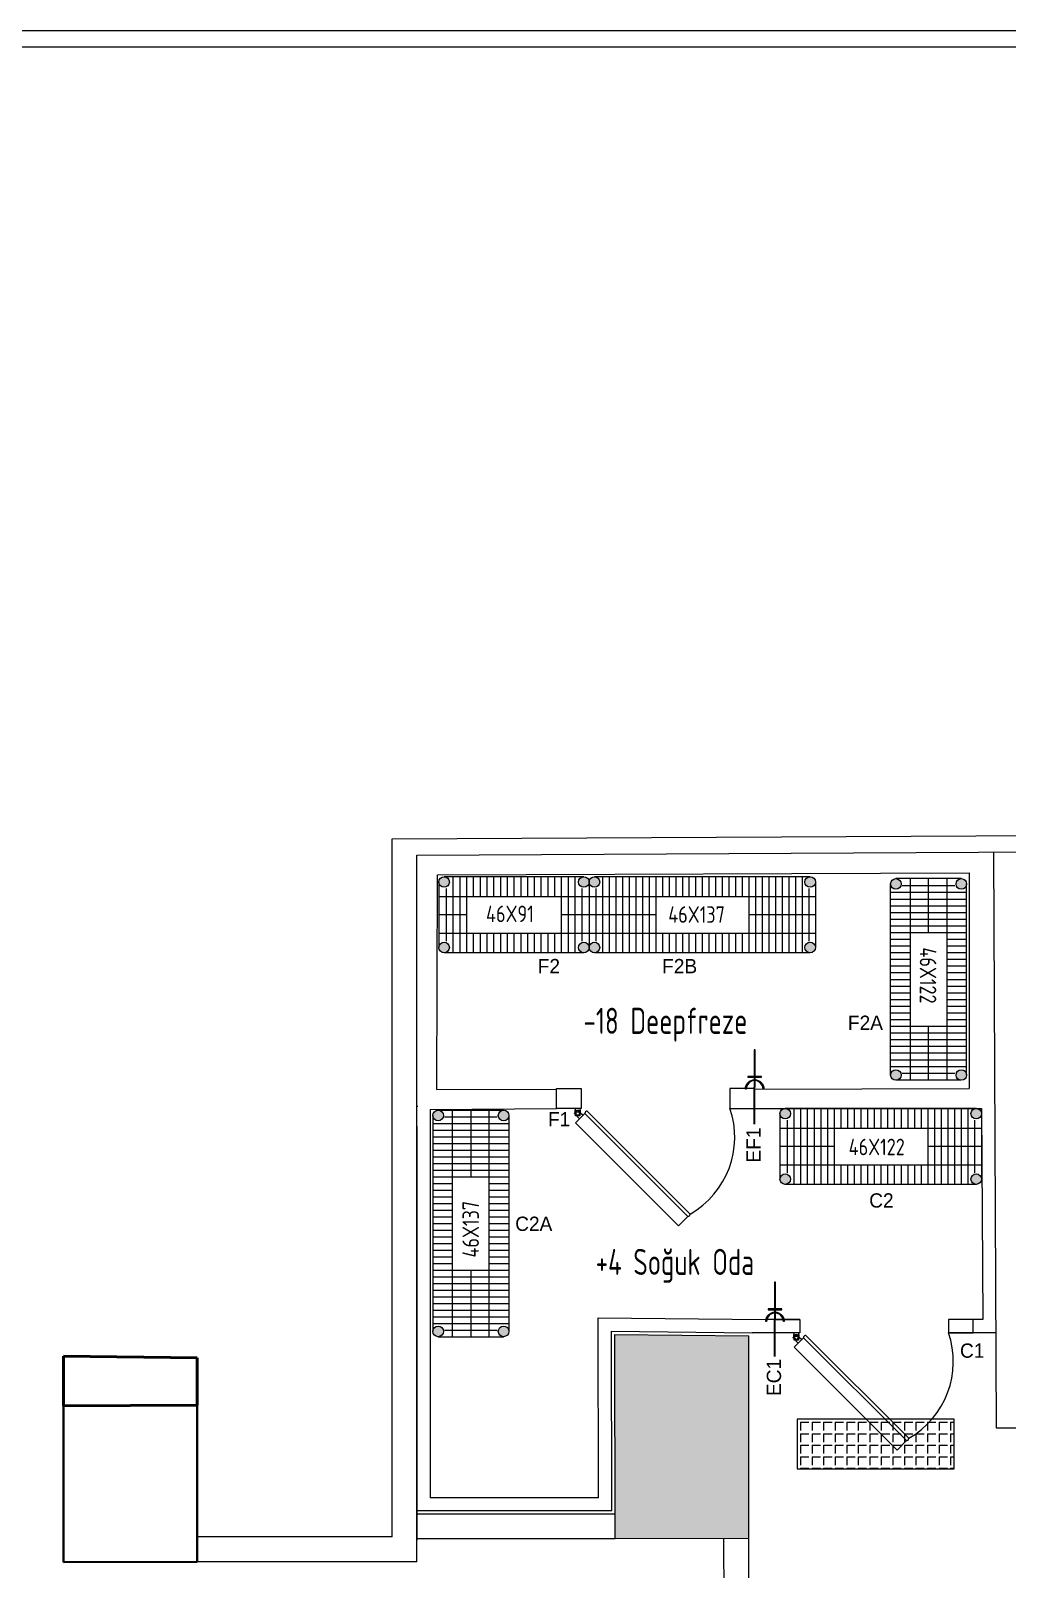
# Model space of a CAD drawing. Header units: millimetres. Extents: x 8884 to 18446, y 10737 to 16556.
# Drawn here: x 12933 to 13524, y 11651 to 12582 of the extents above; entities that cross this region are included whole.
import ezdxf
from ezdxf.enums import TextEntityAlignment as Align

# ---------------------------------------------------------------- set-up
doc = ezdxf.new("R2010")
doc.units = ezdxf.units.MM
doc.linetypes.add('DUZ', pattern=[0])
for name, color, linetype in [('001 Duvar', 7, 'Continuous'), ('ELEKTRİK', 10, 'Continuous'), ('S2000-003 Kapı', 3, 'Continuous'), ('S2000-034 Soğuk Oda', 1, 'Continuous')]:
    doc.layers.add(name, color=color, linetype=linetype)
for name, color, linetype, lineweight in [('continious2', 253, 'Continuous', 25), ('ELK', 1, 'Continuous', 35), ('guclendirme', 226, 'DUZ', 9), ('kolon', 212, 'Continuous', 50), ('TRS-DVR-OZGN', 192, 'Continuous', 40), ('TRS-YAZI-MAHL', 20, 'Continuous', 13)]:
    doc.layers.add(name, color=color, linetype=linetype, lineweight=lineweight)
doc.styles.add('STYLE1', font='isocpeur.ttf', dxfattribs={"height": 0.2})
doc.styles.add('TAKSİM', font='GOTHIC.TTF', dxfattribs={"height": 20})
doc.styles.add('yazı_kck_50', font='isocpeur.ttf', dxfattribs={"width": 0.7, "height": 15})

# ---------------------------------------------------------------- blocks, each defined once
blk = doc.blocks.new('A$C022B2E79')
at = {"layer": 'S2000-003 Kapı', "linetype": 'ByBlock'}
for points in [[(1.804643887543079, 69.75990825531153, -0.3980502806726953), (1.942034051611472, 69.76372170854118), (5.230292442651034, 66.82159577975563), (2.967550742879438, 64.55885407993355), (0.025424814031112, 67.847112470954, -0.3980502806697129), (0.0292382672594158, 67.98450263501945)], [(2.871185610990096, 69.63122726358642, 0.6177683289869181), (3.445648910593263, 69.87990606287076), (3.506890571073199, 70.98225595150734), (0.3068905710724721, 70.98225595150734), (0.3681322315524085, 69.87990606287076, 0.6177683289869178), (0.9425955311555752, 69.63122726358642, -0.3640262299260142)], [(0.5516431822925371, 66.57670894954526), (0.3681322315524085, 69.87990606287076, 0.6177683289869178), (0.942595531153529, 69.63122726358914, -0.3640262299260142), (2.871185610990096, 69.63122726358642, 0.6177683289869181), (3.445648910593263, 69.87990606287076), (3.262137959852225, 66.57670894954526, -0.3980502806705248), (3.162291924531928, 66.4822559515078), (0.6514892176137437, 66.48225595150734, -0.3980502806705247)], [(68.51634935919878, 5.656859207552769, 0.4919351043458283), (69.9305629215578, 7.071072769942474), (7.705166176758211, 69.29646951395625, 0.4997061041665836), (6.290952614400339, 67.88225595156744)]]:
    blk.add_lwpolyline(points, format="xyb", close=True, dxfattribs=at)
blk.add_lwpolyline([(62.85949510980344, 4.9579593906e-06), (68.51634935919856, 5.656859207550951), (6.290952614400339, 67.88225595156928), (0.6340983650045473, 62.22540170197863), (62.85949510979572, 4.9579666666e-06)], dxfattribs=at)
for radius in [0.9999999999999116, 1]:
    blk.add_circle((1.906890571072835, 67.88225595150743), radius, dxfattribs=at)
blk.add_arc((43.5216833398847, 53.51025793856478), 53.42309299624631, 299.6258780929199, 19.08979210804341, dxfattribs=at)
blk = doc.blocks.new('120')
at = {"layer": 'S2000-034 Soğuk Oda'}
for points in [[(9265.272229122756, 11599.50331467126), (9280.272229661818, 11599.50331467127), (9280.272229661818, 11591.50331467127), (9265.272229122756, 11591.50331467126)], [(9385.272229122756, 11599.50331467127), (9370.272229661818, 11599.50331467127), (9370.272229661818, 11591.50331467127), (9385.272229122756, 11591.50331467127)]]:
    blk.add_lwpolyline(points, close=True, dxfattribs=at)
at = {"layer": '001 Duvar'}
blk.add_blockref('A$C022B2E79', (9276.265339075502, 11520.52105871955), dxfattribs=at)
blk = doc.blocks.new('A$C50025146')
at = {"layer": 'ELEKTRİK'}
for points in [[(16.0258407970905, 9.846670621633166), (16.5885051934838, 9.846670621633166), (16.5885051934838, 1.406704675742731), (16.0258407970905, 1.406704675742731)], [(6.940050297998823e-05, 5.345355450490388), (6.940050297998823e-05, 5.908019846885509), (22.50664525620232, 5.908019846885509), (22.50664525620232, 5.345355450490388)]]:
    blk.add_hatch(color=256, dxfattribs=at).paths.add_polyline_path(points)
h = blk.add_hatch(color=256, dxfattribs=at)
edge = h.paths.add_edge_path()
edge.add_line((23.70435837441619, 11.25333161261187), (23.70435837441619, 10.69066721622039))
edge.add_ellipse((23.70435837441619, 5.626687648689767), major_axis=(3.580774291992597, -3.580774291992606), ratio=0.9999999999999413, start_angle=134.9999999999983, end_angle=314.9999999999983)
edge.add_line((23.70435837441619, 0.5627080811555061), (23.70435837441619, 4.368476402305532e-05))
edge.add_ellipse((23.70435837441619, 5.626687648689767), major_axis=(3.978638102213783, 3.978638102213774), ratio=0.9999999999999128, start_angle=45.0000000000025, end_angle=225.0000000000025, ccw=False)
for points, elevation in [([(16.0258407970905, 1.406704675742731), (16.0258407970905, 9.846670621633166), (16.5885051934838, 9.846670621633166), (16.5885051934838, 1.406704675742731)], 4.791194770819646e-08), ([(6.940050297998823e-05, 5.908019846885509), (22.50664525620232, 5.908019846885509), (22.50664525620232, 5.345355450490388), (6.940050297998823e-05, 5.345355450490388)], 4.794507297291503e-08)]:
    blk.add_lwpolyline(points, close=True, dxfattribs=dict(at, elevation=elevation))
at = {"layer": 'ELEKTRİK', "elevation": 4.798666618537076e-08}
blk.add_lwpolyline([(23.70435837441437, 4.368476402305532e-05), (23.70435837441619, 0.5627080811555061, -0.9999999999999944), (23.70435837441619, 10.69066721622039), (23.70435837441619, 11.25333161261187, 0.9999999999999944)], format="xyb", close=True, dxfattribs=at)

msp = doc.modelspace()

# ---------------------------------------------------------------- hatches: boundary and pattern name
at = {"lineweight": -2}
h = msp.add_hatch(color=256, dxfattribs=at)
h.paths.add_polyline_path([(13179.7260503355, 12066.66793190997, 1), (13186.1260503355, 12066.66793190997, 1)])
h.paths.add_polyline_path([(13179.7260503355, 12027.06793190997, 1), (13186.1260503355, 12027.06793190997, 1)])
h = msp.add_hatch(color=256, dxfattribs=at)
h.paths.add_polyline_path([(13270.7260503355, 12066.66793190997, 1), (13264.3260503355, 12066.66793190997, 1)])
h.paths.add_polyline_path([(13264.3260503355, 12027.06793190997, 1), (13270.7260503355, 12027.06793190997, 1)])
h = msp.add_hatch(color=256, dxfattribs=at)
h.paths.add_polyline_path([(13270.7260503355, 12066.66793190997, 1), (13277.1260503355, 12066.66793190997, 1)])
h.paths.add_polyline_path([(13277.1260503355, 12027.06793190997, 1), (13270.7260503355, 12027.06793190997, 1)])
h = msp.add_hatch(color=256, dxfattribs=at)
h.paths.add_polyline_path([(13407.7260503355, 12066.66793190997, 1), (13401.3260503355, 12066.66793190997, 1)])
h.paths.add_polyline_path([(13401.3260503355, 12027.06793190997, 1), (13407.7260503355, 12027.06793190997, 1)])
h = msp.add_hatch(color=256, dxfattribs=at)
h.paths.add_polyline_path([(13495.98626865951, 12062.30079396782, 1), (13495.98626865951, 12068.70079396783, 1)])
h.paths.add_polyline_path([(13456.38626865951, 12068.70079396783, 1), (13456.38626865951, 12062.30079396782, 1)])
h = msp.add_hatch(color=256, dxfattribs=at)
h.paths.add_polyline_path([(13495.98626865951, 11953.10079396783, 1), (13495.98626865951, 11946.70079396783, 1)])
h.paths.add_polyline_path([(13456.38626865951, 11946.70079396783, 1), (13456.38626865951, 11953.10079396783, 1)])
h = msp.add_hatch(color=256, dxfattribs=at)
h.paths.add_polyline_path([(13179.36172209663, 11928.58046914609, 1), (13179.36172209663, 11922.18046914609, 1)])
h.paths.add_polyline_path([(13218.96172209663, 11922.18046914609, 1), (13218.96172209663, 11928.58046914609, 1)])
h = msp.add_hatch(color=256, dxfattribs=at)
h.paths.add_polyline_path([(13392.61389535434, 11926.51190409607, 1), (13386.21389535434, 11926.51190409607, 1)])
h.paths.add_polyline_path([(13386.21389535434, 11886.91190409607, 1), (13392.61389535434, 11886.91190409607, 1)])
h = msp.add_hatch(color=256, dxfattribs=at)
h.paths.add_polyline_path([(13501.81389535434, 11926.51190409607, 1), (13508.21389535434, 11926.51190409607, 1)])
h.paths.add_polyline_path([(13508.21389535434, 11886.91190409607, 1), (13501.81389535434, 11886.91190409607, 1)])
h = msp.add_hatch(color=256, dxfattribs=at)
h.paths.add_polyline_path([(13179.35570449683, 11797.98046914609, 1), (13179.35570449683, 11791.58046914609, 1)])
h.paths.add_polyline_path([(13218.95570449683, 11791.58046914609, 1), (13218.95570449683, 11797.98046914609, 1)])
h = msp.add_hatch()
h.set_pattern_fill('ANGLE', color=256, angle=269.9999999828822)
h.set_pattern_definition([(269.9999999828821, (7684.937212660058, 14037.93473506264), (6.985, -2.086853041954643e-09), [5.079999999999997, -1.904999999999999]), (359.9999999828821, (7684.937212660058, 14037.93473506264), (2.08685381911076e-09, 6.985), [5.079999999999996, -1.904999999999999])])
h.paths.add_polyline_path([(13396.60764498923, 11741.63704069049), (13396.60764498027, 11711.63704069049), (13491.60764498027, 11711.6370406621), (13491.60764498923, 11741.6370406621)])
at = {"layer": 'guclendirme'}
h = msp.add_hatch(color=226, dxfattribs=at)
h.paths.add_polyline_path([(13764.9765645687, 11752.02524287683), (13685.58456710152, 11752.02524287683), (13655.8254935387, 11752.02524287683), (13655.8254935387, 11669.39329384379), (13685.58456710152, 11669.39329384379), (13764.9765645687, 11669.39329384379)])
h.paths.add_polyline_path([(13366.87353564196, 11792.02546701169), (13286.24783235803, 11792.81697182574), (13286.42887573712, 11669.18111349897), (13366.87353564196, 11669.391841644)])

# ---------------------------------------------------------------- linework, layer by layer
for p, q in [((13151.42887573712, 12092.89327153273, 33.18009766461889), (14032.15979855376, 12097.21312620299, 33.18009766461889)), ((13151.42887573712, 11670.42383880701, 33.18009766461889), (13151.42887573712, 12092.89327153273, 33.18009766461889)), ((13166.42887573712, 12083.00327082769, 33.18009766461889), (13655.82549353768, 12085.40368871953, 33.18009766461889)), ((13166.42887573712, 11655.42383880701, 33.18009766461889), (13166.42887573712, 12083.00327082769, 33.18009766461889)), ((13166.42887573712, 11919.00327082769, 33.18009766461889), (13166.42887573712, 12083.00327082769, 33.18009766461889)), ((13515.37739133833, 12084.37147196231, 33.18009766461889), (13517.08429413359, 11736.36854390698, 33.18009766461889)), ((13179.7260503355, 12066.66191431017, 33.18009766461889), (13179.7260503355, 12027.06793190997, 33.18009766461889)), ((13267.5260503355, 12069.86793190997, 33.18009766461889), (13182.9260503355, 12069.86793190997, 33.18009766461889)), ((13270.7260503355, 12066.66191431017, 33.18009766461889), (13270.7260503355, 12027.06793190997, 33.18009766461889)), ((13270.7260503355, 12066.66191431017, 33.18009766461889), (13270.7260503355, 12027.06793190997, 33.18009766461889)), ((13404.5260503355, 12069.86793190997, 33.18009766461889), (13273.9260503355, 12069.86793190997, 33.18009766461889)), ((13407.7260503355, 12066.66191431017, 33.18009766461889), (13407.7260503355, 12027.06793190997, 33.18009766461889)), ((13453.18626865951, 11949.90079396782, 33.18009766461889), (13453.18626865951, 12065.50079396783, 33.18009766461889)), ((13495.98025105971, 12068.70079396783, 33.18009766461889), (13456.38626865951, 12068.70079396783, 33.18009766461889)), ((13499.18626865951, 11949.90079396782, 33.18009766461889), (13499.18626865951, 12065.50079396783, 33.18009766461889)), ((13267.5260503355, 12023.86793190997, 33.18009766461889), (13182.9260503355, 12023.86793190997, 33.18009766461889)), ((13404.5260503355, 12023.86793190997, 33.18009766461889), (13273.9260503355, 12023.86793190997, 33.18009766461889)), ((13495.98025105971, 11946.70079396783, 33.18009766461889), (13456.38626865951, 11946.70079396783, 33.18009766461889)), ((13166.46943951951, 11931.00346978703, 33.18009766461889), (13166.98324742977, 11931.00598993869, 33.18009766461889)), ((13176.16172209663, 11925.38046914609, 33.18009766461889), (13176.16172209663, 11794.78046914609, 33.18009766461889)), ((13179.36773969643, 11928.58046914609, 33.18009766461889), (13218.96172209663, 11928.58046914609, 33.18009766461889)), ((13222.16172209663, 11925.38046914609, 33.18009766461889), (13222.16172209663, 11794.78046914609, 33.18009766461889)), ((13386.21389535434, 11926.50588649627, 33.18009766461889), (13386.21389535434, 11886.91190409607, 33.18009766461889)), ((13505.01389535434, 11929.71190409607, 33.18009766461889), (13389.41389535434, 11929.71190409607, 33.18009766461889)), ((13508.21389535434, 11926.50588649627, 33.18009766461889), (13508.21389535434, 11886.91190409607, 33.18009766461889)), ((13166.42887573712, 11919.00327082769, 33.18009766461889), (13166.42887573712, 11668.40869028892, 33.18009766461889)), ((13505.01389535434, 11883.71190409607, 33.18009766461889), (13389.41389535434, 11883.71190409607, 33.18009766461889)), ((13179.36172209663, 11791.58046914609, 33.18009766461889), (13218.95570449683, 11791.58046914609, 33.18009766461889)), ((13286.24783235803, 11792.81697182574, 33.18009766461889), (13367.42790733461, 11792.02002472908, 33.18009766461889)), ((13286.42887573712, 11669.18111349897, 33.18009766461889), (13286.24783235803, 11792.81697182574, 33.18009766461889)), ((13367.42790733467, 11632.47558870548, 33.18009766461889), (13367.42790733461, 11792.02002472908, 33.18009766461889)), ((13517.08429413359, 11736.36854390698, 33.18009766461889), (13655.8254935387, 11736.36854390698, 33.18009766461889)), ((13166.42887573712, 11669.18111349897, 33.18009766461889), (13166.42887573712, 11684.18111349897, 33.18009766461889)), ((13286.42887573712, 11684.18111349897, 33.18009766461889), (13166.42887573712, 11684.18111349897, 33.18009766461889)), ((13151.42887573712, 11670.42383880701, 33.18009766461889), (13033.49324764128, 11670.42383880701, 33.18009766461889)), ((13286.42887573712, 11669.18111349897, 33.18009766461889), (13166.42887573712, 11669.18111349897, 33.18009766461889)), ((13367.42790733467, 11669.39329384379, 33.18009766461889), (13286.42887573712, 11669.18111349897, 33.18009766461889)), ((13352.42790733467, 11632.47558870548, 33.18009766461889), (13352.33130345769, 11669.35374765968, 33.18009766461889)), ((13352.42790733467, 11669.39329384379, 33.18009766461889), (13352.42790733467, 11669.35400071757, 33.18009766461889)), ((13166.42887573712, 11655.42383880701, 33.18009766461889), (13033.49324764128, 11655.42383880701, 33.18009766461889))]:
    msp.add_line(p, q)
for points in [[(12189.39048029558, 10737.3586289288), (15140.04742128319, 10737.3586289288), (15140.04742128319, 12581.69352402084), (12189.39048029558, 12581.69352402084)], [(12199.39048029558, 10747.3586289288), (15130.04742128319, 10747.3586289288), (15130.04742128319, 12571.69352402084), (12199.39048029558, 12571.69352402084)]]:
    msp.add_lwpolyline(points, close=True)
at = {"elevation": 33.18009766461889}
msp.add_lwpolyline([(13166.42887573712, 11684.3932938438), (13166.42887573712, 11941.00327082769)], dxfattribs=at)
msp.add_lwpolyline([(13491.60764498027, 11711.6370406621), (13491.60764498923, 11741.6370406621), (13396.60764498923, 11741.63704069049), (13396.60764498027, 11711.63704069049)], close=True, dxfattribs=at)
for centre, radius in [((13182.9260503355, 12066.66793190997, 33.18009766461889), 3.2), ((13267.5260503355, 12066.66793190997, 33.18009766461889), 3.2), ((13273.9260503355, 12066.66793190997, 33.18009766461889), 3.2), ((13404.5260503355, 12066.66793190997, 33.18009766461889), 3.2), ((13456.38626865951, 12065.50079396783, 33.18009766461889), 3.2), ((13495.98626865951, 12065.50079396783, 33.18009766461889), 3.2), ((13182.9260503355, 12027.06793190997, 33.18009766461889), 3.2), ((13267.5260503355, 12027.06793190997, 33.18009766461889), 3.2), ((13273.9260503355, 12027.06793190997, 33.18009766461889), 3.2), ((13404.5260503355, 12027.06793190997, 33.18009766461889), 3.2), ((13456.38626865951, 11949.90079396782, 33.18009766461889), 3.2), ((13495.98626865951, 11949.90079396782, 33.18009766461889), 3.2), ((13179.36172209663, 11925.38046914609, 33.18009766461889), 3.200000000000001), ((13218.96172209663, 11925.38046914609, 33.18009766461889), 3.200000000000001), ((13389.41389535434, 11926.51190409607, 33.18009766461889), 3.2), ((13505.01389535434, 11926.51190409607, 33.18009766461889), 3.2), ((13389.41389535434, 11886.91190409607, 33.18009766461889), 3.2), ((13505.01389535434, 11886.91190409607, 33.18009766461889), 3.2), ((13179.36172209663, 11794.78046914609, 33.18009766461889), 3.200000000000001), ((13218.95570449683, 11794.78046914609, 33.18009766461889), 3.200000000000001)]:
    msp.add_circle(centre, radius)
at = {"layer": 'continious2'}
for p, q in [((13188.28450282173, 12069.86793190997, 33.18009766461889), (13188.28450282173, 12023.86793190997, 33.18009766461889)), ((13192.38450282173, 12069.86793190997, 33.18009766461889), (13192.38450282173, 12023.86793190997, 33.18009766461889)), ((13196.48450282173, 12069.86793190997, 33.18009766461889), (13196.48450282173, 12023.86793190997, 33.18009766461889)), ((13200.58450282173, 12069.86793190997, 33.18009766461889), (13200.58450282173, 12057.94764471468, 33.18009766461889)), ((13204.68450282173, 12069.86793190997, 33.18009766461889), (13204.68450282173, 12057.94764471468, 33.18009766461889)), ((13208.78450282173, 12069.86793190997, 33.18009766461889), (13208.78450282173, 12057.94764471468, 33.18009766461889)), ((13212.88450282173, 12069.86793190997, 33.18009766461889), (13212.88450282173, 12057.94764471468, 33.18009766461889)), ((13216.98450282173, 12069.86793190997, 33.18009766461889), (13216.98450282173, 12057.94764471468, 33.18009766461889)), ((13221.08450282173, 12069.86793190997, 33.18009766461889), (13221.08450282173, 12057.94764471468, 33.18009766461889)), ((13225.18450282173, 12069.86793190997, 33.18009766461889), (13225.18450282173, 12057.94764471468, 33.18009766461889)), ((13229.28450282173, 12069.86793190997, 33.18009766461889), (13229.28450282173, 12057.94764471468, 33.18009766461889)), ((13233.38450282173, 12069.86793190997, 33.18009766461889), (13233.38450282173, 12057.94764471468, 33.18009766461889)), ((13237.48450282173, 12069.86793190997, 33.18009766461889), (13237.48450282173, 12057.94764471468, 33.18009766461889)), ((13241.58450282173, 12069.86793190997, 33.18009766461889), (13241.58450282173, 12057.94764471468, 33.18009766461889)), ((13245.68450282173, 12069.86793190997, 33.18009766461889), (13245.68450282173, 12057.94764471468, 33.18009766461889)), ((13249.78450282173, 12069.86793190997, 33.18009766461889), (13249.78450282173, 12057.94764471468, 33.18009766461889)), ((13253.88450282173, 12069.86793190997, 33.18009766461889), (13253.88450282173, 12023.86793190997, 33.18009766461889)), ((13257.98450282173, 12069.86793190997, 33.18009766461889), (13257.98450282173, 12023.86793190997, 33.18009766461889)), ((13262.08450282173, 12069.86793190997, 33.18009766461889), (13262.08450282173, 12023.86793190997, 33.18009766461889)), ((13278.7760503355, 12069.86793190997, 33.18009766461889), (13278.7760503355, 12023.86793190997, 33.18009766461889)), ((13282.8060503355, 12069.86793190997, 33.18009766461889), (13282.8060503355, 12023.86793190997, 33.18009766461889)), ((13286.8360503355, 12069.86793190997, 33.18009766461889), (13286.8360503355, 12023.86793190997, 33.18009766461889)), ((13290.8660503355, 12069.86793190997, 33.18009766461889), (13290.8660503355, 12023.86793190997, 33.18009766461889)), ((13294.8960503355, 12069.86793190997, 33.18009766461889), (13294.8960503355, 12023.86793190997, 33.18009766461889)), ((13298.9260503355, 12069.86793190997, 33.18009766461889), (13298.9260503355, 12023.86793190997, 33.18009766461889)), ((13302.9560503355, 12069.86793190997, 33.18009766461889), (13302.9560503355, 12023.86793190997, 33.18009766461889)), ((13306.9860503355, 12069.86793190997, 33.18009766461889), (13306.9860503355, 12023.86793190997, 33.18009766461889)), ((13311.0160503355, 12069.86793190997, 33.18009766461889), (13311.0160503355, 12023.86793190997, 33.18009766461889)), ((13315.0460503355, 12069.86793190997, 33.18009766461889), (13315.0460503355, 12057.94764471468, 33.18009766461889)), ((13319.0760503355, 12069.86793190997, 33.18009766461889), (13319.0760503355, 12057.94764471468, 33.18009766461889)), ((13323.1060503355, 12069.86793190997, 33.18009766461889), (13323.1060503355, 12057.94764471468, 33.18009766461889)), ((13327.1360503355, 12069.86793190997, 33.18009766461889), (13327.1360503355, 12057.94764471468, 33.18009766461889)), ((13331.1660503355, 12069.86793190997, 33.18009766461889), (13331.1660503355, 12057.94764471468, 33.18009766461889)), ((13335.1960503355, 12069.86793190997, 33.18009766461889), (13335.1960503355, 12057.94764471468, 33.18009766461889)), ((13339.2260503355, 12069.86793190997, 33.18009766461889), (13339.2260503355, 12057.94764471468, 33.18009766461889)), ((13343.2560503355, 12069.86793190997, 33.18009766461889), (13343.2560503355, 12057.94764471468, 33.18009766461889)), ((13347.2860503355, 12069.86793190997, 33.18009766461889), (13347.2860503355, 12057.94764471468, 33.18009766461889)), ((13351.3160503355, 12069.86793190997, 33.18009766461889), (13351.3160503355, 12057.94764471468, 33.18009766461889)), ((13355.3460503355, 12069.86793190997, 33.18009766461889), (13355.3460503355, 12057.94764471468, 33.18009766461889)), ((13359.3760503355, 12069.86793190997, 33.18009766461889), (13359.3760503355, 12057.94764471468, 33.18009766461889)), ((13363.4060503355, 12069.86793190997, 33.18009766461889), (13363.4060503355, 12057.94764471468, 33.18009766461889)), ((13367.4360503355, 12069.86793190997, 33.18009766461889), (13367.4360503355, 12023.86793190997, 33.18009766461889)), ((13371.4660503355, 12069.86793190997, 33.18009766461889), (13371.4660503355, 12023.86793190997, 33.18009766461889)), ((13375.4960503355, 12069.86793190997, 33.18009766461889), (13375.4960503355, 12023.86793190997, 33.18009766461889)), ((13379.5260503355, 12069.86793190997, 33.18009766461889), (13379.5260503355, 12023.86793190997, 33.18009766461889)), ((13383.5560503355, 12069.86793190997, 33.18009766461889), (13383.5560503355, 12023.86793190997, 33.18009766461889)), ((13387.5860503355, 12069.86793190997, 33.18009766461889), (13387.5860503355, 12023.86793190997, 33.18009766461889)), ((13391.6160503355, 12069.86793190997, 33.18009766461889), (13391.6160503355, 12023.86793190997, 33.18009766461889)), ((13395.6460503355, 12069.86793190997, 33.18009766461889), (13395.6460503355, 12023.86793190997, 33.18009766461889)), ((13399.6760503355, 12069.86793190997, 33.18009766461889), (13399.6760503355, 12023.86793190997, 33.18009766461889)), ((13492.09381524922, 12064.27458550586, 33.18009766461889), (13460.2787220698, 12064.27458550586, 33.18009766461889)), ((13465.100538255, 12068.70079396783, 33.18009766461889), (13465.100538255, 11946.70079396783, 33.18009766461889)), ((13476.18325985961, 12035.92458550586, 33.18009766461889), (13476.18325985961, 12068.70079396783, 33.18009766461889)), ((13487.26598146421, 12068.70079396783, 33.18009766461889), (13487.26598146421, 11946.70079396783, 33.18009766461889)), ((13179.7260503355, 12057.94764471468, 33.18009766461889), (13270.7260503355, 12057.94764471468, 33.18009766461889)), ((13184.15225879747, 12062.77547849968, 33.18009766461889), (13184.15225879747, 12030.96038532026, 33.18009766461889)), ((13266.29984187353, 12062.77547849968, 33.18009766461889), (13266.29984187353, 12030.96038532026, 33.18009766461889)), ((13270.7260503355, 12057.94764471468, 33.18009766461889), (13407.7260503355, 12057.94764471468, 33.18009766461889)), ((13274.7460503355, 12062.77246969978, 33.18009766461889), (13274.7460503355, 12030.95737652036, 33.18009766461889)), ((13403.7060503355, 12062.77246969978, 33.18009766461889), (13403.7060503355, 12030.95737652036, 33.18009766461889)), ((13499.18626865951, 12060.22458550586, 33.18009766461889), (13453.18626865951, 12060.22458550586, 33.18009766461889)), ((13499.18626865951, 12056.17458550586, 33.18009766461889), (13453.18626865951, 12056.17458550586, 33.18009766461889)), ((13196.48450282173, 12046.86492311007, 33.18009766461889), (13179.7260503355, 12046.86492311007, 33.18009766461889)), ((13270.7260503355, 12046.86492311007, 33.18009766461889), (13253.88450282173, 12046.86492311007, 33.18009766461889)), ((13311.0160503355, 12046.86492311007, 33.18009766461889), (13270.7260503355, 12046.86492311007, 33.18009766461889)), ((13407.7260503355, 12046.86492311007, 33.18009766461889), (13367.4360503355, 12046.86492311007, 33.18009766461889)), ((13499.18626865951, 12052.12458550586, 33.18009766461889), (13453.18626865951, 12052.12458550586, 33.18009766461889)), ((13499.18626865951, 12048.07458550586, 33.18009766461889), (13453.18626865951, 12048.07458550586, 33.18009766461889)), ((13179.7260503355, 12035.78220150546, 33.18009766461889), (13270.7260503355, 12035.78220150547, 33.18009766461889)), ((13200.58450282173, 12035.78220150546, 33.18009766461889), (13200.58450282173, 12023.86793190997, 33.18009766461889)), ((13204.68450282173, 12035.78220150546, 33.18009766461889), (13204.68450282173, 12023.86793190997, 33.18009766461889)), ((13208.78450282173, 12035.78220150546, 33.18009766461889), (13208.78450282173, 12023.86793190997, 33.18009766461889)), ((13212.88450282173, 12035.78220150546, 33.18009766461889), (13212.88450282173, 12023.86793190997, 33.18009766461889)), ((13216.98450282173, 12035.78220150546, 33.18009766461889), (13216.98450282173, 12023.86793190997, 33.18009766461889)), ((13221.08450282173, 12035.78220150546, 33.18009766461889), (13221.08450282173, 12023.86793190997, 33.18009766461889)), ((13225.18450282173, 12035.78220150546, 33.18009766461889), (13225.18450282173, 12023.86793190997, 33.18009766461889)), ((13229.28450282173, 12035.78220150546, 33.18009766461889), (13229.28450282173, 12023.86793190997, 33.18009766461889)), ((13233.38450282173, 12035.78220150546, 33.18009766461889), (13233.38450282173, 12023.86793190997, 33.18009766461889)), ((13237.48450282173, 12035.78220150546, 33.18009766461889), (13237.48450282173, 12023.86793190997, 33.18009766461889)), ((13241.58450282173, 12035.78220150546, 33.18009766461889), (13241.58450282173, 12023.86793190997, 33.18009766461889)), ((13245.68450282173, 12035.78220150546, 33.18009766461889), (13245.68450282173, 12023.86793190997, 33.18009766461889)), ((13249.78450282173, 12035.78220150546, 33.18009766461889), (13249.78450282173, 12023.86793190997, 33.18009766461889)), ((13270.7260503355, 12035.78220150546, 33.18009766461889), (13407.7260503355, 12035.78220150547, 33.18009766461889)), ((13315.0460503355, 12035.78220150546, 33.18009766461889), (13315.0460503355, 12023.86793190997, 33.18009766461889)), ((13319.0760503355, 12035.78220150546, 33.18009766461889), (13319.0760503355, 12023.86793190997, 33.18009766461889)), ((13323.1060503355, 12035.78220150546, 33.18009766461889), (13323.1060503355, 12023.86793190997, 33.18009766461889)), ((13327.1360503355, 12035.78220150546, 33.18009766461889), (13327.1360503355, 12023.86793190997, 33.18009766461889)), ((13331.1660503355, 12035.78220150547, 33.18009766461889), (13331.1660503355, 12023.86793190997, 33.18009766461889)), ((13335.1960503355, 12035.78220150547, 33.18009766461889), (13335.1960503355, 12023.86793190997, 33.18009766461889)), ((13339.2260503355, 12035.78220150547, 33.18009766461889), (13339.2260503355, 12023.86793190997, 33.18009766461889)), ((13343.2560503355, 12035.78220150547, 33.18009766461889), (13343.2560503355, 12023.86793190997, 33.18009766461889)), ((13347.2860503355, 12035.78220150547, 33.18009766461889), (13347.2860503355, 12023.86793190997, 33.18009766461889)), ((13351.3160503355, 12035.78220150547, 33.18009766461889), (13351.3160503355, 12023.86793190997, 33.18009766461889)), ((13355.3460503355, 12035.78220150547, 33.18009766461889), (13355.3460503355, 12023.86793190997, 33.18009766461889)), ((13359.3760503355, 12035.78220150547, 33.18009766461889), (13359.3760503355, 12023.86793190997, 33.18009766461889)), ((13363.4060503355, 12035.78220150547, 33.18009766461889), (13363.4060503355, 12023.86793190997, 33.18009766461889)), ((13499.18626865951, 12044.02458550586, 33.18009766461889), (13453.18626865951, 12044.02458550586, 33.18009766461889)), ((13499.18626865951, 12039.97458550586, 33.18009766461889), (13453.18626865951, 12039.97458550586, 33.18009766461889)), ((13499.18626865951, 12035.92458550586, 33.18009766461889), (13453.18626865951, 12035.92458550586, 33.18009766461889)), ((13465.100538255, 12031.87458550586, 33.18009766461889), (13453.18626865951, 12031.87458550586, 33.18009766461889)), ((13465.100538255, 12027.82458550586, 33.18009766461889), (13453.18626865951, 12027.82458550586, 33.18009766461889)), ((13499.18626865951, 12031.87458550586, 33.18009766461889), (13487.26598146421, 12031.87458550586, 33.18009766461889)), ((13499.18626865951, 12027.82458550586, 33.18009766461889), (13487.26598146421, 12027.82458550586, 33.18009766461889)), ((13465.100538255, 12023.77458550586, 33.18009766461889), (13453.18626865951, 12023.77458550586, 33.18009766461889)), ((13465.100538255, 12019.72458550586, 33.18009766461889), (13453.18626865951, 12019.72458550586, 33.18009766461889)), ((13499.18626865951, 12023.77458550586, 33.18009766461889), (13487.26598146421, 12023.77458550586, 33.18009766461889)), ((13499.18626865951, 12019.72458550586, 33.18009766461889), (13487.26598146421, 12019.72458550586, 33.18009766461889)), ((13465.100538255, 12015.67458550586, 33.18009766461889), (13453.18626865951, 12015.67458550586, 33.18009766461889)), ((13465.100538255, 12011.62458550586, 33.18009766461889), (13453.18626865951, 12011.62458550586, 33.18009766461889)), ((13465.100538255, 12007.57458550586, 33.18009766461889), (13453.18626865951, 12007.57458550586, 33.18009766461889)), ((13499.18626865951, 12015.67458550586, 33.18009766461889), (13487.26598146421, 12015.67458550586, 33.18009766461889)), ((13499.18626865951, 12011.62458550586, 33.18009766461889), (13487.26598146421, 12011.62458550586, 33.18009766461889)), ((13499.18626865951, 12007.57458550586, 33.18009766461889), (13487.26598146421, 12007.57458550586, 33.18009766461889)), ((13465.100538255, 12003.52458550586, 33.18009766461889), (13453.18626865951, 12003.52458550586, 33.18009766461889)), ((13465.100538255, 11999.47458550586, 33.18009766461889), (13453.18626865951, 11999.47458550586, 33.18009766461889)), ((13499.18626865951, 12003.52458550586, 33.18009766461889), (13487.26598146421, 12003.52458550586, 33.18009766461889)), ((13499.18626865951, 11999.47458550586, 33.18009766461889), (13487.26598146421, 11999.47458550586, 33.18009766461889)), ((13465.100538255, 11995.42458550586, 33.18009766461889), (13453.18626865951, 11995.42458550586, 33.18009766461889)), ((13465.100538255, 11991.37458550586, 33.18009766461889), (13453.18626865951, 11991.37458550586, 33.18009766461889)), ((13499.18626865951, 11995.42458550586, 33.18009766461889), (13487.26598146421, 11995.42458550586, 33.18009766461889)), ((13499.18626865951, 11991.37458550586, 33.18009766461889), (13487.26598146421, 11991.37458550586, 33.18009766461889)), ((13465.100538255, 11987.32458550586, 33.18009766461889), (13453.18626865951, 11987.32458550586, 33.18009766461889)), ((13465.100538255, 11983.27458550586, 33.18009766461889), (13453.18626865951, 11983.27458550586, 33.18009766461889)), ((13499.18626865951, 11987.32458550586, 33.18009766461889), (13487.26598146421, 11987.32458550586, 33.18009766461889)), ((13499.18626865951, 11983.27458550586, 33.18009766461889), (13487.26598146421, 11983.27458550586, 33.18009766461889)), ((13499.18626865951, 11979.22458550586, 33.18009766461889), (13453.18626865951, 11979.22458550586, 33.18009766461889)), ((13499.18626865951, 11975.17458550586, 33.18009766461889), (13453.18626865951, 11975.17458550586, 33.18009766461889)), ((13499.18626865951, 11971.12458550586, 33.18009766461889), (13453.18626865951, 11971.12458550586, 33.18009766461889)), ((13476.18325985961, 11946.70079396783, 33.18009766461889), (13476.18325985961, 11979.22458550586, 33.18009766461889)), ((13499.18626865951, 11967.07458550586, 33.18009766461889), (13453.18626865951, 11967.07458550586, 33.18009766461889)), ((13499.18626865951, 11963.02458550586, 33.18009766461889), (13453.18626865951, 11963.02458550586, 33.18009766461889)), ((13499.18626865951, 11958.97458550586, 33.18009766461889), (13453.18626865951, 11958.97458550586, 33.18009766461889)), ((13499.18626865951, 11954.92458550586, 33.18009766461889), (13453.18626865951, 11954.92458550586, 33.18009766461889)), ((13492.09381524922, 11950.87458550586, 33.18009766461889), (13460.2787220698, 11950.87458550586, 33.18009766461889)), ((13183.25718430682, 11924.56046914609, 33.18009766461889), (13215.07227748624, 11924.56046914609, 33.18009766461889)), ((13188.08200929193, 11791.58046914609, 33.18009766461889), (13188.08200929193, 11928.58046914609, 33.18009766461889)), ((13199.16473089653, 11928.58046914609, 33.18009766461889), (13199.16473089653, 11888.29046914609, 33.18009766461889)), ((13210.24745250114, 11791.58046914609, 33.18009766461889), (13210.24745250113, 11928.58046914609, 33.18009766461889)), ((13394.69010381631, 11929.71190409607, 33.18009766461889), (13394.69010381631, 11883.71190409607, 33.18009766461889)), ((13398.74010381631, 11929.71190409607, 33.18009766461889), (13398.74010381631, 11883.71190409607, 33.18009766461889)), ((13402.79010381631, 11929.71190409607, 33.18009766461889), (13402.79010381631, 11883.71190409607, 33.18009766461889)), ((13406.84010381631, 11929.71190409607, 33.18009766461889), (13406.84010381631, 11883.71190409607, 33.18009766461889)), ((13410.89010381631, 11929.71190409607, 33.18009766461889), (13410.89010381631, 11883.71190409607, 33.18009766461889)), ((13414.94010381631, 11929.71190409607, 33.18009766461889), (13414.94010381631, 11883.71190409607, 33.18009766461889)), ((13418.99010381631, 11929.71190409607, 33.18009766461889), (13418.99010381631, 11883.71190409607, 33.18009766461889)), ((13423.04010381631, 11929.71190409607, 33.18009766461889), (13423.04010381631, 11917.79161690078, 33.18009766461889)), ((13427.09010381631, 11929.71190409607, 33.18009766461889), (13427.09010381631, 11917.79161690078, 33.18009766461889)), ((13431.14010381631, 11929.71190409607, 33.18009766461889), (13431.14010381631, 11917.79161690078, 33.18009766461889)), ((13435.19010381631, 11929.71190409607, 33.18009766461889), (13435.19010381631, 11917.79161690078, 33.18009766461889)), ((13439.24010381631, 11929.71190409607, 33.18009766461889), (13439.24010381631, 11917.79161690078, 33.18009766461889)), ((13443.29010381631, 11929.71190409607, 33.18009766461889), (13443.29010381631, 11917.79161690078, 33.18009766461889)), ((13447.34010381631, 11929.71190409607, 33.18009766461889), (13447.34010381631, 11917.79161690078, 33.18009766461889)), ((13451.39010381631, 11929.71190409607, 33.18009766461889), (13451.39010381631, 11917.79161690078, 33.18009766461889)), ((13455.44010381631, 11929.71190409607, 33.18009766461889), (13455.44010381631, 11917.79161690078, 33.18009766461889)), ((13459.49010381631, 11929.71190409607, 33.18009766461889), (13459.49010381631, 11917.79161690078, 33.18009766461889)), ((13463.54010381631, 11929.71190409607, 33.18009766461889), (13463.54010381631, 11917.79161690078, 33.18009766461889)), ((13467.59010381631, 11929.71190409607, 33.18009766461889), (13467.59010381631, 11917.79161690078, 33.18009766461889)), ((13471.64010381631, 11929.71190409607, 33.18009766461889), (13471.64010381631, 11917.79161690078, 33.18009766461889)), ((13475.69010381631, 11929.71190409607, 33.18009766461889), (13475.69010381631, 11883.71190409607, 33.18009766461889)), ((13479.74010381631, 11929.71190409607, 33.18009766461889), (13479.74010381631, 11883.71190409607, 33.18009766461889)), ((13483.79010381631, 11929.71190409607, 33.18009766461889), (13483.79010381631, 11883.71190409607, 33.18009766461889)), ((13487.84010381631, 11929.71190409607, 33.18009766461889), (13487.84010381631, 11883.71190409607, 33.18009766461889)), ((13491.89010381631, 11929.71190409607, 33.18009766461889), (13491.89010381631, 11883.71190409607, 33.18009766461889)), ((13495.94010381631, 11929.71190409607, 33.18009766461889), (13495.94010381631, 11883.71190409607, 33.18009766461889)), ((13499.99010381631, 11929.71190409607, 33.18009766461889), (13499.99010381631, 11883.71190409607, 33.18009766461889)), ((13176.16172209663, 11920.53046914609, 33.18009766461889), (13222.16172209663, 11920.53046914609, 33.18009766461889)), ((13176.16172209663, 11916.50046914609, 33.18009766461889), (13222.16172209663, 11916.50046914609, 33.18009766461889)), ((13386.21389535434, 11917.79161690078, 33.18009766461889), (13508.21389535434, 11917.79161690078, 33.18009766461889)), ((13390.64010381631, 11922.61945068578, 33.18009766461889), (13390.64010381631, 11890.80435750636, 33.18009766461889)), ((13504.04010381631, 11922.61945068578, 33.18009766461889), (13504.04010381631, 11890.80435750636, 33.18009766461889)), ((13176.16172209663, 11912.47046914609, 33.18009766461889), (13222.16172209663, 11912.47046914609, 33.18009766461889)), ((13176.16172209663, 11908.44046914609, 33.18009766461889), (13222.16172209663, 11908.44046914609, 33.18009766461889)), ((13418.99010381631, 11906.70889529617, 33.18009766461889), (13386.21389535434, 11906.70889529617, 33.18009766461889)), ((13508.21389535434, 11906.70889529617, 33.18009766461889), (13475.69010381631, 11906.70889529617, 33.18009766461889)), ((13176.16172209663, 11904.41046914609, 33.18009766461889), (13222.16172209663, 11904.41046914609, 33.18009766461889)), ((13176.16172209663, 11900.38046914609, 33.18009766461889), (13222.16172209663, 11900.38046914609, 33.18009766461889)), ((13176.16172209663, 11896.35046914609, 33.18009766461889), (13222.16172209663, 11896.35046914609, 33.18009766461889)), ((13176.16172209663, 11892.32046914609, 33.18009766461889), (13222.16172209663, 11892.32046914609, 33.18009766461889)), ((13176.16172209663, 11888.29046914609, 33.18009766461889), (13222.16172209663, 11888.29046914609, 33.18009766461889)), ((13386.21389535434, 11895.62617369157, 33.18009766461889), (13508.21389535434, 11895.62617369157, 33.18009766461889)), ((13423.04010381631, 11895.62617369157, 33.18009766461889), (13423.04010381631, 11883.71190409607, 33.18009766461889)), ((13427.09010381631, 11895.62617369157, 33.18009766461889), (13427.09010381631, 11883.71190409607, 33.18009766461889)), ((13431.14010381631, 11895.62617369157, 33.18009766461889), (13431.14010381631, 11883.71190409607, 33.18009766461889)), ((13435.19010381631, 11895.62617369157, 33.18009766461889), (13435.19010381631, 11883.71190409607, 33.18009766461889)), ((13439.24010381631, 11895.62617369157, 33.18009766461889), (13439.24010381631, 11883.71190409607, 33.18009766461889)), ((13443.29010381631, 11895.62617369157, 33.18009766461889), (13443.29010381631, 11883.71190409607, 33.18009766461889)), ((13447.34010381631, 11895.62617369157, 33.18009766461889), (13447.34010381631, 11883.71190409607, 33.18009766461889)), ((13451.39010381631, 11895.62617369157, 33.18009766461889), (13451.39010381631, 11883.71190409607, 33.18009766461889)), ((13455.44010381631, 11895.62617369157, 33.18009766461889), (13455.44010381631, 11883.71190409607, 33.18009766461889)), ((13459.49010381631, 11895.62617369157, 33.18009766461889), (13459.49010381631, 11883.71190409607, 33.18009766461889)), ((13463.54010381631, 11895.62617369157, 33.18009766461889), (13463.54010381631, 11883.71190409607, 33.18009766461889)), ((13467.59010381631, 11895.62617369157, 33.18009766461889), (13467.59010381631, 11883.71190409607, 33.18009766461889)), ((13471.64010381631, 11895.62617369157, 33.18009766461889), (13471.64010381631, 11883.71190409607, 33.18009766461889)), ((13176.16172209663, 11884.26046914609, 33.18009766461889), (13188.08200929193, 11884.26046914609, 33.18009766461889)), ((13176.16172209663, 11880.23046914609, 33.18009766461889), (13188.08200929193, 11880.23046914609, 33.18009766461889)), ((13210.24745250113, 11884.26046914609, 33.18009766461889), (13222.16172209663, 11884.26046914609, 33.18009766461889)), ((13210.24745250113, 11880.23046914609, 33.18009766461889), (13222.16172209663, 11880.23046914609, 33.18009766461889)), ((13176.16172209663, 11876.20046914609, 33.18009766461889), (13188.08200929193, 11876.20046914609, 33.18009766461889)), ((13176.16172209663, 11872.17046914609, 33.18009766461889), (13188.08200929193, 11872.17046914609, 33.18009766461889)), ((13176.16172209663, 11868.14046914609, 33.18009766461889), (13188.08200929193, 11868.14046914609, 33.18009766461889)), ((13210.24745250113, 11876.20046914609, 33.18009766461889), (13222.16172209663, 11876.20046914609, 33.18009766461889)), ((13210.24745250113, 11872.17046914609, 33.18009766461889), (13222.16172209663, 11872.17046914609, 33.18009766461889)), ((13210.24745250113, 11868.14046914609, 33.18009766461889), (13222.16172209663, 11868.14046914609, 33.18009766461889)), ((13176.16172209663, 11864.11046914609, 33.18009766461889), (13188.08200929193, 11864.11046914609, 33.18009766461889)), ((13176.16172209663, 11860.08046914609, 33.18009766461889), (13188.08200929193, 11860.08046914609, 33.18009766461889)), ((13210.24745250113, 11864.11046914609, 33.18009766461889), (13222.16172209663, 11864.11046914609, 33.18009766461889)), ((13210.24745250113, 11860.08046914609, 33.18009766461889), (13222.16172209663, 11860.08046914609, 33.18009766461889)), ((13176.16172209663, 11856.05046914609, 33.18009766461889), (13188.08200929193, 11856.05046914609, 33.18009766461889)), ((13176.16172209663, 11852.02046914609, 33.18009766461889), (13188.08200929193, 11852.02046914609, 33.18009766461889)), ((13210.24745250113, 11856.05046914609, 33.18009766461889), (13222.16172209663, 11856.05046914609, 33.18009766461889)), ((13210.24745250113, 11852.02046914609, 33.18009766461889), (13222.16172209663, 11852.02046914609, 33.18009766461889)), ((13176.16172209663, 11847.99046914609, 33.18009766461889), (13188.08200929193, 11847.99046914609, 33.18009766461889)), ((13176.16172209663, 11843.96046914609, 33.18009766461889), (13188.08200929193, 11843.96046914609, 33.18009766461889)), ((13176.16172209663, 11839.93046914609, 33.18009766461889), (13188.08200929193, 11839.93046914609, 33.18009766461889)), ((13210.24745250114, 11847.99046914609, 33.18009766461889), (13222.16172209663, 11847.99046914609, 33.18009766461889)), ((13210.24745250114, 11843.96046914609, 33.18009766461889), (13222.16172209663, 11843.96046914609, 33.18009766461889)), ((13210.24745250114, 11839.93046914609, 33.18009766461889), (13222.16172209663, 11839.93046914609, 33.18009766461889)), ((13176.16172209663, 11835.90046914609, 33.18009766461889), (13188.08200929193, 11835.90046914609, 33.18009766461889)), ((13176.16172209663, 11831.87046914609, 33.18009766461889), (13222.16172209663, 11831.87046914609, 33.18009766461889)), ((13199.16473089653, 11831.87046914609, 33.18009766461889), (13199.16473089653, 11791.58046914609, 33.18009766461889)), ((13210.24745250114, 11835.90046914609, 33.18009766461889), (13222.16172209663, 11835.90046914609, 33.18009766461889)), ((13176.16172209663, 11827.84046914609, 33.18009766461889), (13222.16172209663, 11827.84046914609, 33.18009766461889)), ((13176.16172209663, 11823.81046914609, 33.18009766461889), (13222.16172209663, 11823.81046914609, 33.18009766461889)), ((13176.16172209663, 11819.78046914609, 33.18009766461889), (13222.16172209663, 11819.78046914609, 33.18009766461889)), ((13176.16172209663, 11815.75046914609, 33.18009766461889), (13222.16172209663, 11815.75046914609, 33.18009766461889)), ((13176.16172209663, 11811.72046914609, 33.18009766461889), (13222.16172209663, 11811.72046914609, 33.18009766461889)), ((13176.16172209663, 11807.69046914609, 33.18009766461889), (13222.16172209663, 11807.69046914609, 33.18009766461889)), ((13176.16172209663, 11803.66046914609, 33.18009766461889), (13222.16172209663, 11803.66046914609, 33.18009766461889)), ((13176.16172209663, 11799.63046914609, 33.18009766461889), (13222.16172209663, 11799.63046914609, 33.18009766461889)), ((13183.25116670702, 11795.60046914609, 33.18009766461889), (13215.06625988644, 11795.60046914609, 33.18009766461889))]:
    msp.add_line(p, q, dxfattribs=at)
at = {"layer": 'ELK', "color": 1}
for p, q in [((13370.90485468496, 11920.12152639339, 33.1800976645773), (13370.90485468499, 11942.61532610504, 33.1800976645773)), ((13383.21949335748, 11779.50668733247, 33.18009766461889), (13383.21949335751, 11802.00048704412, 33.18009766461889))]:
    msp.add_line(p, q, dxfattribs=at)
at = {"layer": 'kolon'}
for points, elevation in [([(12952.49438228616, 11749.80298779248), (12952.49438228616, 11779.8268104881)], 176.7209547174971), ([(12952.49438228616, 11749.75732486182), (12952.49438228616, 11779.78114755744)], 104.950526191058), ([(12952.49438228616, 11779.78114755744), (13033.43882061317, 11778.70718648384)], 33.18009766461889), ([(13033.43882061317, 11778.70718648384), (13033.49324764128, 11750.14039399663)], 33.18009766461889), ([(12952.49438228616, 11749.71166193116), (13033.49324764128, 11750.14039399663)], 33.18009766461889)]:
    msp.add_lwpolyline(points, dxfattribs=dict(at, elevation=elevation))
at = {"layer": 'S2000-034 Soğuk Oda'}
for p, q in [((13178.50344163084, 11941.06249478419, 33.18009766461889), (13178.94288260673, 12071.06465017707, 33.18009766461889)), ((13178.94288260673, 12071.06465017707, 33.18009766461889), (13500.75637598443, 12072.31120943895, 33.18009766461889)), ((13500.75637598443, 12072.31120943895, 33.18009766461889), (13500.75637598443, 11941.73922065505, 33.18009766461889)), ((13178.46963847885, 11941.06232898474, 33.18009766461889), (13250.90485468498, 11941.41761298683, 33.18009766461889)), ((13370.90485468498, 11941.41761298684, 33.18009766461889), (13500.75637598443, 11941.73922065505, 33.18009766461889)), ((13370.90485468498, 11930.00619520531, 33.18009766461889), (13370.90485468498, 11941.41761298684, 33.18009766461889)), ((13174.42900837668, 11929.04251029283, 33.18009766461889), (13250.90485468498, 11929.71190409608, 33.18009766461889)), ((13174.42900837668, 11929.04251029283, 33.18009766461889), (13174.42900837668, 11694.18111349897, 33.18009766461889)), ((13370.90485468498, 11929.71190409607, 33.18009766461889), (13508.13587737165, 11929.71190409607, 33.18009766461889)), ((13508.13587737165, 11929.71190409607, 33.18009766461889), (13508.97174541422, 11802.00048704417, 33.18009766461889)), ((13276.23303369065, 11802.91576924669, 33.18009766461889), (13377.4279073346, 11801.92233630429, 33.18009766461889)), ((13276.39225683002, 11694.18111349897, 33.18009766461889), (13276.23303369065, 11802.91576924669, 33.18009766461889)), ((13284.24487262455, 11794.83673130993, 33.18009766461889), (13369.42790733461, 11794.00048704412, 33.18009766461889)), ((13284.4039800265, 11686.18111349897, 33.18009766461889), (13284.24487262455, 11794.83673130993, 33.18009766461889)), ((13398.21949389657, 11794.00048704413, 33.18009766461889), (13369.42790733461, 11794.00048704412, 33.18009766461889)), ((13377.4279073346, 11802.00048704412, 33.18009766461889), (13377.4279073346, 11801.92233630429, 33.18009766461889)), ((13398.21949389657, 11802.00048704413, 33.18009766461889), (13377.4279073346, 11802.00048704412, 33.18009766461889)), ((13508.97174541422, 11802.00048704417, 33.18009766461889), (13488.21949389657, 11802.00048704416, 33.18009766461889)), ((13517.01108045849, 11794.00048704417, 33.18009766461889), (13488.21949389655, 11794.00048704416, 33.18009766461889)), ((13276.39225683002, 11694.18111349897, 33.18009766461889), (13174.42900837668, 11694.18111349897, 33.18009766461889)), ((13284.4039800265, 11686.18111349897, 33.18009766461889), (13166.42887573712, 11686.18111349897, 33.18009766461889))]:
    msp.add_line(p, q, dxfattribs=at)
at = {"layer": 'S2000-034 Soğuk Oda', "elevation": 33.18009766461889}
for points in [[(13250.90485468498, 11941.71190409607), (13265.90485522404, 11941.71190409607), (13265.90485522404, 11929.71190409607), (13250.90485468498, 11929.71190409607)], [(13370.90485468498, 11941.71190409607), (13355.90485522404, 11941.71190409607), (13355.90485522404, 11929.71190409607), (13370.90485468498, 11929.71190409607)]]:
    msp.add_lwpolyline(points, close=True, dxfattribs=at)
at = {"layer": 'TRS-DVR-OZGN'}
for points, elevation in [([(12952.49438228616, 11655.25732486182), (12952.49438228616, 11749.75732486182)], 104.950526191058), ([(13033.49324764128, 11655.42383880701), (13033.49324764128, 11750.14039399663)], 33.18009766461889), ([(12952.49324764128, 11655.21165592542), (13033.49324764128, 11655.42383880701)], 33.18009766461889)]:
    msp.add_lwpolyline(points, dxfattribs=dict(at, elevation=elevation))

# ---------------------------------------------------------------- block references
at = {"layer": '001 Duvar'}
msp.add_blockref('A$C022B2E79', (13261.89796463772, 11858.72964814435, 33.18009766461889), dxfattribs=at)
at = {"layer": 'ELEKTRİK', "xscale": -1, "rotation": 90}
for p in [(13376.53154233367, 11965.12197136126, 33.18009761663222), (13388.84618100619, 11824.50713230034, 33.18009761667382)]:
    msp.add_blockref('A$C50025146', p, dxfattribs=at)
at = {"layer": 'S2000-034 Soğuk Oda'}
msp.add_blockref('120', (4117.947264234757, 202.4971723728595, 33.18009766461889), dxfattribs=at)

# ---------------------------------------------------------------- texts
at = {"style": 'STYLE1', "width": 0.8}
for s, p in [('46X91', (13208.31859743019, 12042.38339359922, 33.18009766461889)), ('46X137', (13318.61045194716, 12041.99762072732, 33.18009766461889)), ('46X122', (13427.82040195872, 11901.36477692992, 33.18009766461889))]:
    msp.add_text(s, height=10, dxfattribs=at).set_placement(p)
for s, rotation, p in [('46X122', 270, (13470.83914149335, 12027.09428736344, 33.18009766461889)), ('46X137', 90, (13204.03203327928, 11839.46487075775, 33.18009766461889))]:
    msp.add_text(s, height=10, rotation=rotation, dxfattribs=at).set_placement(p)
at = {"style": 'TAKSİM'}
for s, p in [('F2', (13239.63406157517, 12011.46100154803, -15.05231897918134)), ('F2B', (13314.91720830763, 12011.46100154803, -15.05231897918134)), ('F2A', (13427.35934289931, 11977.20467283362, -15.05231897918134)), ('F1', (13245.81887359367, 11918.82416556704, -15.05231897918134)), ('C2', (13440.24038101193, 11869.68314298673, -15.05231897918134)), ('C2A', (13225.96117577515, 11855.56454159309, -15.05231897918134)), ('C1', (13495.20523597454, 11778.83300223986, -15.05231897918134))]:
    msp.add_text(s, height=8.64, dxfattribs=at).set_placement(p)
at = {"layer": 'ELK', "color": 1, "style": 'TAKSİM'}
for s, p in [('EF1', (13374.55737055379, 11907.51613572237, 33.18009766459318)), ('EC1', (13386.87200922632, 11766.90129666145, 33.18009766463477))]:
    msp.add_text(s, height=8.64, rotation=90, dxfattribs=at).set_placement(p, align=Align.CENTER)
at = {"layer": 'TRS-YAZI-MAHL', "style": 'yazı_kck_50', "width": 0.7}
for s, p in [('-18 Deepfreze', (13267.28217397979, 11974.8016602386, 107.5859116141391)), ('+4 Soğuk Oda', (13274.68620080849, 11828.95623035275, 107.5859116141391))]:
    msp.add_text(s, height=15.75, dxfattribs=at).set_placement(p)

doc.saveas('drawing.dxf')
